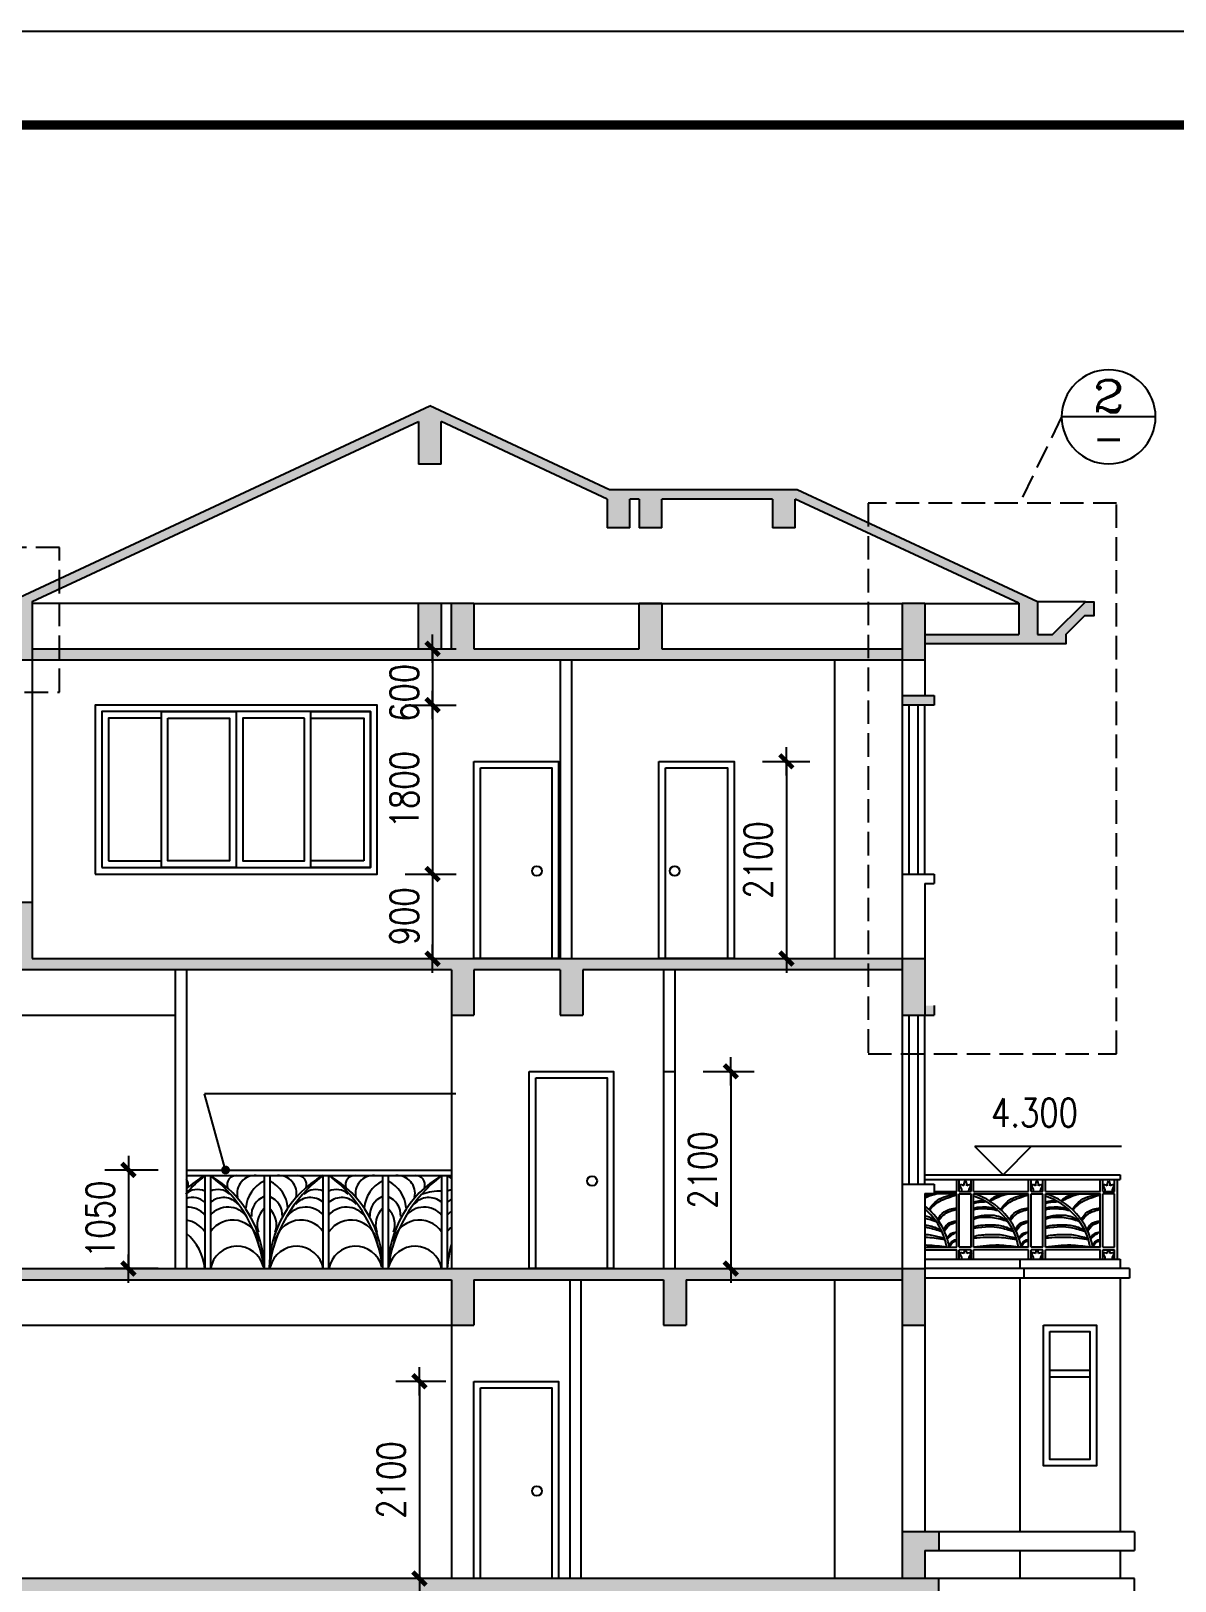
# Model space of a CAD drawing. Extents: x 12400 to 217743, y 90685 to 209848.
# Drawn here: x 128255 to 130690, y 188380 to 191681 of the extents above; entities that cross this region are included whole.
import ezdxf
from ezdxf.enums import TextEntityAlignment as Align

# ---------------------------------------------------------------- set-up
doc = ezdxf.new("R2010")
doc.units = 0
doc.header["$LTSCALE"] = 200
doc.linetypes.add('DASH', pattern=[0.35, 0.25, -0.1])
doc.layers.get('0').update_dxf_attribs({"linetype": 'CONTINUOUS'})
doc.layers.get('DEFPOINTS').update_dxf_attribs({"linetype": 'CONTINUOUS'})
for name, color, linetype in [('GROUND', 2, 'CONTINUOUS'), ('HATCH', 8, 'CONTINUOUS'), ('LM', 143, 'CONTINUOUS'), ('LM-8', 8, 'CONTINUOUS'), ('PUB_DIM', 3, 'CONTINUOUS'), ('PUB_TITLE', 143, 'CONTINUOUS'), ('TEXT', 7, 'CONTINUOUS'), ('WALL', 4, 'CONTINUOUS')]:
    doc.layers.add(name, color=color, linetype=linetype)
doc.styles.add('COMP', font='complex', dxfattribs={"bigfont": 'hztxt'})
doc.styles.add('DIM_FONT', font='SIMPLEX', dxfattribs={"width": 0.8})
doc.dimstyles.new('DIMN', dxfattribs={"dimtxt": 300, "dimasz": 1, "dimexe": 250, "dimexo": 300, "dimgap": 150, "dimtad": 1, "dimdec": 0, "dimzin": 0, "dimdsep": 46, "dimtxsty": 'DIM_FONT', "dimblk": '_DIMX', "dimblk1": '_DIMX', "dimblk2": '_DIMX', "dimcen": 2.5, "dimclrt": 7, "dimadec": 0, "dimazin": 0, "dimtfac": 1, "dimtdec": 0, "dimtix": 1, "dimtmove": 2, "dimatfit": 3, "dimldrblk": '_DIMX', "dimfxl": 0, "dimtolj": 1, "dimtzin": 0, "dimarcsym": 0})
doc.dimstyles.new('DIMN150', dxfattribs={"dimscale": 1.5, "dimtxt": 300, "dimasz": 1, "dimexe": 250, "dimexo": 0, "dimgap": 150, "dimtad": 1, "dimdec": 0, "dimzin": 0, "dimdsep": 46, "dimtxsty": 'DIM_FONT', "dimblk": '_DIMX', "dimblk1": '_DIMX', "dimblk2": '_DIMX', "dimsah": 1, "dimcen": 0, "dimclrt": 7, "dimadec": 0, "dimazin": 0, "dimtfac": 1, "dimtdec": 0, "dimtix": 1, "dimtmove": 2, "dimatfit": 3, "dimldrblk": '_DIMX', "dimfxl": 0, "dimtolj": 1, "dimtzin": 0, "dimarcsym": 0})

# ---------------------------------------------------------------- blocks, each defined once
blk = doc.blocks.new('_INDEX')
blk.add_line((-0.5, 0), (0.5, 0))
blk.add_circle((0, 0), 0.5)
at = {"style": 'COMP'}
for tag, width, p, p2 in [('1', 2.333333, (-0.17, 0.05), (0.17, 0.05)), ('-', 1.166667, (-0.17, -0.39), (0.17, -0.39))]:
    blk.add_attdef(tag, text='', height=0.34, dxfattribs=dict(at, width=width)).set_placement(p, p2, align=Align.FIT)
blk = doc.blocks.new('_DIMX')
blk.add_line((-150, 0), (150, 0))
at = {"const_width": 50}
blk.add_lwpolyline([(-70, -70), (70, 70)], dxfattribs=at)
blk = doc.blocks.new('*D2635')
at = {"color": 0, "linetype": 'ByBlock'}
for p, q in [((242021, 27669), (241491, 27669)), ((241741, 27668), (241741, 25570)), ((242021, 25569), (241491, 25569))]:
    blk.add_line(p, q, dxfattribs=at)
at = {"layer": 'DEFPOINTS', "color": 0, "linetype": 'ByBlock'}
for p in [(242321, 27669), (241741, 25569), (242321, 25569)]:
    blk.add_point(p, dxfattribs=at)
at = {"color": 0, "linetype": 'ByBlock'}
for p, rotation in [((241741, 27669), 90), ((241741, 25569), 270)]:
    blk.add_blockref('_DIMX', p, dxfattribs=dict(at, rotation=rotation))
at = {"color": 7, "linetype": 'ByBlock', "insert": (241441, 26619), "char_height": 300, "attachment_point": 5, "rotation": 90, "style": 'DIM_FONT'}
blk.add_mtext('\\A1;2100', dxfattribs=at)
blk = doc.blocks.new('*D2636')
at = {"color": 0, "linetype": 'ByBlock'}
for p, q in [((244761, 30969), (245305, 30969)), ((245055, 30968), (245055, 28870)), ((244761, 28869), (245305, 28869))]:
    blk.add_line(p, q, dxfattribs=at)
at = {"layer": 'DEFPOINTS', "color": 0, "linetype": 'ByBlock'}
for p in [(244461, 30969), (244461, 28869), (245055, 28869)]:
    blk.add_point(p, dxfattribs=at)
at = {"color": 0, "linetype": 'ByBlock'}
for p, rotation in [((245055, 30969), 90), ((245055, 28869), 270)]:
    blk.add_blockref('_DIMX', p, dxfattribs=dict(at, rotation=rotation))
at = {"color": 7, "linetype": 'ByBlock', "insert": (244755, 29919), "char_height": 300, "attachment_point": 5, "rotation": 90, "style": 'DIM_FONT'}
blk.add_mtext('\\A1;2100', dxfattribs=at)
blk = doc.blocks.new('*D2641')
at = {"color": 0, "linetype": 'ByBlock'}
for p, q in [((241591, 33069), (242131, 33069)), ((241881, 33070), (241881, 33071)), ((241881, 33069), (241881, 32169)), ((241591, 32169), (242131, 32169)), ((241881, 32168), (241881, 32167))]:
    blk.add_line(p, q, dxfattribs=at)
at = {"layer": 'DEFPOINTS', "color": 0, "linetype": 'ByBlock'}
for p in [(241291, 33069), (241291, 32169), (241881, 32169)]:
    blk.add_point(p, dxfattribs=at)
at = {"color": 0, "linetype": 'ByBlock'}
for p, rotation in [((241881, 33069), 270), ((241881, 32169), 90)]:
    blk.add_blockref('_DIMX', p, dxfattribs=dict(at, rotation=rotation))
at = {"color": 7, "linetype": 'ByBlock', "insert": (241581, 32619), "char_height": 300, "attachment_point": 5, "rotation": 90, "style": 'DIM_FONT'}
blk.add_mtext('\\A1;900', dxfattribs=at)
blk = doc.blocks.new('*D2640')
at = {"color": 0, "linetype": 'ByBlock'}
for p, q in [((241591, 34869), (242131, 34869)), ((241881, 34868), (241881, 33070)), ((241591, 33069), (242131, 33069))]:
    blk.add_line(p, q, dxfattribs=at)
at = {"layer": 'DEFPOINTS', "color": 0, "linetype": 'ByBlock'}
for p in [(241291, 34869), (241291, 33069), (241881, 33069)]:
    blk.add_point(p, dxfattribs=at)
at = {"color": 0, "linetype": 'ByBlock'}
for p, rotation in [((241881, 34869), 90), ((241881, 33069), 270)]:
    blk.add_blockref('_DIMX', p, dxfattribs=dict(at, rotation=rotation))
at = {"color": 7, "linetype": 'ByBlock', "insert": (241581, 33969), "char_height": 300, "attachment_point": 5, "rotation": 90, "style": 'DIM_FONT'}
blk.add_mtext('\\A1;1800', dxfattribs=at)
blk = doc.blocks.new('*D2637')
at = {"color": 0, "linetype": 'ByBlock'}
for p, q in [((238961, 29919), (238394, 29919)), ((238644, 29920), (238644, 29921)), ((238644, 29919), (238644, 28869)), ((238961, 28869), (238394, 28869)), ((238644, 28868), (238644, 28867))]:
    blk.add_line(p, q, dxfattribs=at)
at = {"layer": 'DEFPOINTS', "color": 0, "linetype": 'ByBlock'}
for p in [(239261, 29919), (238644, 28869), (239261, 28869)]:
    blk.add_point(p, dxfattribs=at)
at = {"color": 0, "linetype": 'ByBlock'}
for p, rotation in [((238644, 29919), 270), ((238644, 28869), 90)]:
    blk.add_blockref('_DIMX', p, dxfattribs=dict(at, rotation=rotation))
at = {"color": 7, "linetype": 'ByBlock', "insert": (238344, 29394), "char_height": 300, "attachment_point": 5, "rotation": 90, "style": 'DIM_FONT'}
blk.add_mtext('\\A1;1050', dxfattribs=at)
blk = doc.blocks.new('*D2639')
at = {"color": 0, "linetype": 'ByBlock'}
for p, q in [((241591, 35469), (242131, 35469)), ((241881, 35468), (241881, 34870)), ((241591, 34869), (242131, 34869))]:
    blk.add_line(p, q, dxfattribs=at)
at = {"layer": 'DEFPOINTS', "color": 0, "linetype": 'ByBlock'}
for p in [(241291, 35469), (241291, 34869), (241881, 34869)]:
    blk.add_point(p, dxfattribs=at)
at = {"color": 0, "linetype": 'ByBlock'}
for p, rotation in [((241881, 35469), 90), ((241881, 34869), 270)]:
    blk.add_blockref('_DIMX', p, dxfattribs=dict(at, rotation=rotation))
at = {"color": 7, "linetype": 'ByBlock', "insert": (241581, 34999), "char_height": 300, "attachment_point": 5, "rotation": 90, "style": 'DIM_FONT'}
blk.add_mtext('\\A1;600', dxfattribs=at)
blk = doc.blocks.new('*D2638')
at = {"color": 0, "linetype": 'ByBlock'}
for p, q in [((245391, 34269), (245897, 34269)), ((245647, 34268), (245647, 32170)), ((245391, 32169), (245897, 32169))]:
    blk.add_line(p, q, dxfattribs=at)
at = {"layer": 'DEFPOINTS', "color": 0, "linetype": 'ByBlock'}
for p in [(245091, 34269), (245091, 32169), (245647, 32169)]:
    blk.add_point(p, dxfattribs=at)
at = {"color": 0, "linetype": 'ByBlock'}
for p, rotation in [((245647, 34269), 90), ((245647, 32169), 270)]:
    blk.add_blockref('_DIMX', p, dxfattribs=dict(at, rotation=rotation))
at = {"color": 7, "linetype": 'ByBlock', "insert": (245347, 33219), "char_height": 300, "attachment_point": 5, "rotation": 90, "style": 'DIM_FONT'}
blk.add_mtext('\\A1;2100', dxfattribs=at)
blk = doc.blocks.new('TH')
for p, q in [((0, 710), (0, 835)), ((25, 710), (25, 835)), ((150, 710), (150, 835)), ((175, 710), (175, 835)), ((0, 125), (0, 685)), ((25, 710), (150, 710)), ((25, 685), (150, 685)), ((25, 125), (25, 685)), ((150, 125), (150, 685)), ((175, 710), (750, 710)), ((175, 685), (565, 685)), ((175, 685), (750, 685)), ((175, 125), (175, 685)), ((0, 0), (0, 100)), ((150, 125), (25, 125)), ((150, 100), (25, 100)), ((25, 0), (25, 100)), ((150, 0), (150, 100)), ((750, 125), (175, 125)), ((565, 125), (175, 125)), ((175, 0), (175, 100)), ((750, 100), (175, 100)), ((565, 100), (175, 100))]:
    blk.add_line(p, q)
for centre, radius, start, end in [((305, 743), 236, 157.1421, 173.6725), ((-130, 743), 236, 6.3275, 22.8579), ((41, 720), 57.4, 59.1062, 106.1105), ((-59, 702), 112, 4.3251, 41.3186), ((134, 720), 57.4, 73.8895, 120.8938), ((234, 702), 112, 138.6814, 175.6749), ((-33, 2), 714, 9.9017, 73.0283), ((-33, 2), 689, 10.2649, 72.3926), ((41, 10), 57.4, 59.1062, 106.1105), ((-59, -8), 112, 4.3251, 41.3186), ((169, 42), 100, 144.5085, 169.88), ((6, 42), 100, 10.12, 35.4915), ((134, 10), 57.4, 73.8895, 120.8938), ((234, -8), 112, 138.6814, 175.6749)]:
    blk.add_arc(centre, radius, start, end)
for points, knots in [([(339, 612), (366, 635), (407, 668), (458, 679), (488, 685)], [11.316943, 11.316943, 11.316943, 11.316943, 79.411531, 166.775768, 166.775768, 166.775768, 166.775768]), ([(344, 608), (364, 621), (424, 648), (485, 672), (526, 683), (536, 685)], [8.403903, 8.403903, 8.403903, 8.403903, 79.190626, 170.710652, 203.85402, 203.85402, 203.85402, 203.85402]), ([(455, 522), (485, 559), (558, 651), (673, 670), (750, 685)], [18.382361, 18.382361, 18.382361, 18.382361, 149.257436, 364.36972, 364.36972, 364.36972, 364.36972]), ([(460, 517), (490, 546), (568, 621), (681, 653), (750, 673)], [11.753988, 11.753988, 11.753988, 11.753988, 121.903235, 248.175263, 248.175263, 248.175263, 248.175263]), ([(298, 606), (230, 610), (207, 606), (186, 597), (175, 590)], [11.54051, 11.54051, 11.54051, 11.54051, 68.101495, 82.734987, 82.734987, 82.734987, 82.734987]), ([(311, 599), (282, 598), (213, 596), (184, 585), (175, 581)], [12.842203, 12.842203, 12.842203, 12.842203, 73.239021, 103.712336, 103.712336, 103.712336, 103.712336]), ([(422, 519), (372, 535), (328, 546), (230, 543), (197, 539), (175, 526)], [20.46358, 20.46358, 20.46358, 20.46358, 98.659831, 158.402876, 190.15021, 190.15021, 190.15021, 190.15021]), ([(435, 507), (401, 513), (350, 525), (243, 530), (197, 523), (175, 515)], [14.227381, 14.227381, 14.227381, 14.227381, 93.606029, 171.303801, 213.621379, 213.621379, 213.621379, 213.621379]), ([(550, 414), (568, 448), (616, 513), (696, 530), (750, 535)], [24.516136, 24.516136, 24.516136, 24.516136, 125.399949, 260.483794, 260.483794, 260.483794, 260.483794]), ([(557, 404), (580, 436), (618, 476), (689, 509), (732, 519), (750, 523)], [10.043055, 10.043055, 10.043055, 10.043055, 100.412782, 192.312138, 232.456968, 232.456968, 232.456968, 232.456968]), ([(519, 412), (465, 437), (421, 454), (320, 465), (202, 446), (175, 429)], [10.402189, 10.402189, 10.402189, 10.402189, 112.356432, 215.457104, 278.726643, 278.726643, 278.726643, 278.726643]), ([(532, 393), (474, 413), (391, 440), (237, 440), (186, 422), (175, 418)], [9.461171, 9.461171, 9.461171, 9.461171, 147.332663, 272.714736, 308.893502, 308.893502, 308.893502, 308.893502]), ([(582, 305), (520, 333), (434, 360), (322, 358), (204, 349), (175, 334)], [10.06018, 10.06018, 10.06018, 10.06018, 135.935988, 280.637583, 341.577987, 341.577987, 341.577987, 341.577987]), ([(591, 288), (542, 304), (426, 340), (305, 343), (175, 320)], [13.966972, 13.966972, 13.966972, 13.966972, 166.386698, 375.533597, 375.533597, 375.533597, 375.533597]), ([(611, 304), (622, 330), (649, 384), (712, 396), (750, 403)], [17.713745, 17.713745, 17.713745, 17.713745, 96.2191, 195.670393, 195.670393, 195.670393, 195.670393]), ([(617, 291), (631, 315), (663, 363), (718, 381), (750, 390)], [15.803995, 15.803995, 15.803995, 15.803995, 97.46221, 184.250808, 184.250808, 184.250808, 184.250808]), ([(619, 217), (568, 230), (482, 258), (349, 259), (215, 249), (175, 235)], [12.447391, 12.447391, 12.447391, 12.447391, 130.535251, 287.275388, 383.518027, 383.518027, 383.518027, 383.518027]), ([(645, 219), (658, 239), (684, 276), (728, 284), (750, 288)], [4.876858, 4.876858, 4.876858, 4.876858, 72.66447, 135.635774, 135.635774, 135.635774, 135.635774]), ([(647, 211), (662, 225), (693, 255), (730, 276), (750, 288)], [7.051475, 7.051475, 7.051475, 7.051475, 67.236273, 135.396703, 135.396703, 135.396703, 135.396703]), ([(667, 136), (671, 151), (690, 182), (716, 205), (750, 207)], [23.037268, 23.037268, 23.037268, 23.037268, 47.127246, 111.9889, 111.9889, 111.9889, 111.9889]), ([(670, 125), (679, 142), (698, 173), (733, 192), (750, 197)], [0, 0, 0, 0, 57.585157, 111.305637, 111.305637, 111.305637, 111.305637])]:
    blk.add_open_spline(points, degree=3, knots=knots)
for points in [[(624, 204), (442, 227), (175, 219)], [(644, 125), (440, 146), (175, 125)]]:
    blk.add_spline(points, degree=3)
blk = doc.blocks.new('PM')
at = {"layer": 'HATCH'}
h = blk.add_hatch(color=256, dxfattribs=at)
h.paths.add_polyline_path([(15863.6, 16228.5), (13951.8, 17122.1), (9481.8, 15038.1), (9481.8, 14688.1), (9481.8, 14418.1), (9721.8, 14418.1), (9721.8, 15039.5), (13831.8, 16955.9), (13831.8, 16501.3), (14071.8, 16501.3), (14071.8, 16955.7), (15841.5, 16128.5), (15841.5, 15824.9), (16081.5, 15824.9), (16081.5, 16128.5), (16181.8, 16128.5), (16181.8, 15824.9), (16421.8, 15824.9), (16421.8, 16128.5), (17601.5, 16128.5), (17601.5, 15824.9), (17841.5, 15824.9), (17841.5, 16128.5), (20227.8, 15018.1), (20221.8, 15018.1), (20221.8, 14688.1), (19221.8, 14688.1), (19221.8, 14588.1), (20721.7, 14588.1), (20721.7, 14688.1), (20921.7, 14888.1), (21021.8, 14888.1), (21021.8, 15038.1), (20930.3, 15038.1), (20580.3, 14688.1), (20421.8, 14688.1), (20421.8, 15038.1), (17863.6, 16228.5)])
h.paths.add_polyline_path([(9323.3, 14688.1), (8973.3, 15038.1), (8881.8, 15038.1), (8881.8, 14888.1), (8981.9, 14888.1), (9181.9, 14688.1), (9181.9, 14588.1), (9481.8, 14588.1), (9481.8, 14688.1)])
h = blk.add_hatch(color=256, dxfattribs=at)
h.paths.add_polyline_path([(9721.8, 14538.1), (9721.8, 14418.1), (18981.8, 14418.1), (18981.8, 14538.1), (16421.8, 14538.1), (16421.8, 15018.1), (16181.8, 15018.1), (16181.8, 14538.1), (14421.8, 14538.1), (14421.8, 15018.1), (14181.8, 15018.1), (14181.8, 14538.1), (14071.8, 14538.1), (14071.8, 15018.1), (13831.8, 15018.1), (13831.8, 14538.1)])
h.paths.add_polyline_path([(18981.8, 14418.1), (19221.8, 14418.1), (19221.8, 15018.1), (18981.8, 15018.1)])
for points in [[(19321.8, 13938.1), (19321.8, 14038.1), (18981.8, 14038.1), (18981.8, 13938.1)], [(19321.8, 10738.1), (18981.8, 10738.1), (18981.8, 10638.1), (19321.8, 10638.1)], [(18981.8, 7338.1), (19221.8, 7338.1), (19221.8, 7938.1), (18981.8, 7938.1)]]:
    blk.add_hatch(color=256, dxfattribs=at).paths.add_polyline_path(points)
h = blk.add_hatch(color=256, dxfattribs=at)
h.paths.add_polyline_path([(14181.8, 11118.1), (14181.8, 10638.1), (14421.8, 10638.1), (14421.8, 11118.1), (15341.8, 11118.1), (15341.8, 10638.1), (15581.8, 10638.1), (15581.8, 11118.1), (16441.8, 11118.1), (18981.8, 11118.1), (18981.8, 11238.1), (9721.8, 11238.1), (9721.8, 11838.1), (9481.8, 11838.1), (9481.8, 11238.1), (7543.2, 11238.1), (8801.5, 12496.3), (9481.8, 12496.3), (9481.8, 12596.3), (8760, 12596.3), (7401.8, 11238.1), (7401.8, 10888.1), (7243.3, 10888.1), (6893.3, 11238.1), (6801.8, 11238.1), (6801.8, 11088.1), (6901.9, 11088.1), (7101.9, 10888.1), (7101.9, 10738.1), (6801.8, 10738.1), (6801.8, 10638.1), (7591.8, 10638.1), (7591.8, 11118.1)])
h.paths.add_polyline_path([(18981.8, 10638.1), (19221.8, 10638.1), (19221.8, 11238.1), (18981.8, 11238.1)])
h = blk.add_hatch(color=256, dxfattribs=at)
h.paths.add_polyline_path([(7401.8, 7438.1), (6801.8, 7438.1), (6801.8, 7338.1), (7591.8, 7338.1), (7591.8, 7938.1), (7401.8, 7938.1)])
h.paths.add_polyline_path([(7401.8, 7938.1), (7591.8, 7938.1), (7591.8, 8438.1), (6801.8, 8438.1), (6801.8, 8338.1), (7401.8, 8338.1)])
h.paths.add_polyline_path([(14181.8, 7818.1), (14181.8, 7338.1), (14421.8, 7338.1), (14421.8, 7818.1), (16441.8, 7818.1), (16441.8, 7338.1), (16681.8, 7338.1), (16681.8, 7818.1), (18981.8, 7818.1), (18981.8, 7938.1), (7591.8, 7938.1), (7591.8, 7818.1)])
h = blk.add_hatch(color=256, dxfattribs=at)
h.paths.add_polyline_path([(19371.8, 4438.1), (19371.8, 4638.1), (6651.8, 4638.1), (6651.8, 4438.1)])
h.paths.add_polyline_path([(18981.8, 4638.1), (19221.8, 4638.1), (19221.8, 4938.1), (19371.8, 4938.1), (19371.8, 5138.1), (18981.8, 5138.1)])
h.paths.add_polyline_path([(6991.8, 5138.1), (6651.8, 5138.1), (6651.8, 4938.1), (6801.8, 4938.1), (6801.8, 4638.1), (6991.8, 4638.1)])
for p, q in [((14181.8, 15018.1), (9721.8, 15018.1)), ((14421.8, 15018.1), (18981.8, 15018.1)), ((19221.8, 15018.1), (20221.8, 15018.1)), ((20930.3, 15038.1), (20421.8, 15038.1)), ((18981.8, 13938.1), (18981.8, 12138.1)), ((19051.8, 13938.1), (19051.8, 12138.1)), ((19151.8, 12138.1), (19151.8, 13938.1)), ((19221.8, 12138.1), (19221.8, 13938.1)), ((7591.8, 10638.1), (11241.8, 10638.1)), ((14181.8, 10638.1), (14181.8, 7938.1)), ((18981.8, 10638.1), (18981.8, 8838.1)), ((19051.8, 10638.1), (19051.8, 8838.1)), ((19151.8, 8838.1), (19151.8, 10638.1)), ((19221.8, 8838.1), (19221.8, 10638.1)), ((16441.8, 10038.1), (16441.8, 7938.1)), ((16561.8, 10038.1), (16561.8, 7938.1)), ((19221.8, 8938.1), (21301.4, 8938.1)), ((21301.4, 8938.1), (21301.4, 8888.1)), ((19221.8, 8888.1), (21301.4, 8888.1)), ((19221.8, 8038.1), (21301.8, 8038.1)), ((21401.1, 7938.1), (19221.8, 7938.1)), ((20231.5, 8038.1), (20231.5, 7938.1)), ((20275.4, 7938.1), (20275.4, 7838.1)), ((21301.8, 8038.1), (21301.8, 7938.1)), ((21401.1, 7938.1), (21401.1, 7838.1)), ((21401.1, 7838.1), (19221.8, 7838.1)), ((20231.5, 7838.1), (20231.5, 5138.1)), ((21301.8, 7838.1), (21301.8, 5138.1)), ((8721.8, 7338.1), (14181.8, 7338.1)), ((14181.8, 7338.1), (14181.8, 4638.1)), ((21451.8, 5138.1), (19371.8, 5138.1)), ((21451.8, 5138.1), (21451.8, 4938.1)), ((19371.8, 4938.1), (21451.8, 4938.1)), ((20231.5, 4938.1), (20231.5, 4638.1)), ((21301.8, 4938.1), (21301.8, 4638.1)), ((21451.8, 4638.1), (19371.8, 4638.1)), ((21451.8, 4438.1), (21451.8, 4638.1))]:
    blk.add_line(p, q)
for points in [[(14421.8, 13338.1), (15321.8, 13338.1), (15321.8, 11238.1), (14421.8, 11238.1)], [(16391.8, 13338.1), (17191.8, 13338.1), (17191.8, 11238.1), (16391.8, 11238.1)], [(15009.6, 10038.1), (15909.6, 10038.1), (15909.6, 7938.1), (15009.6, 7938.1)], [(14421.8, 6738.1), (15321.8, 6738.1), (15321.8, 4638.1), (14421.8, 4638.1)]]:
    blk.add_lwpolyline(points, close=True)
for centre, start, end in [((11897.2, 8928.1), 266.96269, 273.03727), ((12539.4, 8928.1), 266.96273, 273.03731), ((13157.2, 8928.1), 266.96269, 273.03727), ((13799.4, 8928.1), 266.96273, 273.03731)]:
    blk.add_arc(centre, 0.00000000604, start, end)
at = {"layer": 'GROUND'}
for p, q in [((9481.8, 15038.1), (13951.8, 17122.1)), ((15863.6, 16228.5), (13951.8, 17122.1)), ((9721.8, 15039.5), (13831.8, 16955.9)), ((13831.8, 16955.9), (13831.8, 16501.3)), ((15841.5, 16128.5), (14071.8, 16955.7)), ((14071.8, 16501.3), (14071.8, 16955.7)), ((14071.8, 16501.3), (13831.8, 16501.3)), ((17863.6, 16228.5), (15863.6, 16228.5)), ((20421.8, 15038.1), (17863.6, 16228.5)), ((15841.5, 16128.5), (15841.5, 15824.9)), ((16081.5, 15824.9), (16081.5, 16128.5)), ((16181.8, 16128.5), (16081.5, 16128.5)), ((16181.8, 16128.5), (16181.8, 15824.9)), ((17601.5, 16128.5), (16421.8, 16128.5)), ((16421.8, 15824.9), (16421.8, 16128.5)), ((17601.5, 16128.5), (17601.5, 15824.9)), ((20221.8, 15020.9), (17841.5, 16128.5)), ((17841.5, 15824.9), (17841.5, 16128.5)), ((16081.5, 15824.9), (15841.5, 15824.9)), ((16421.8, 15824.9), (16181.8, 15824.9)), ((17841.5, 15824.9), (17601.5, 15824.9)), ((14071.8, 15018.1), (13831.8, 15018.1)), ((13831.8, 14538.1), (13831.8, 15018.1)), ((14071.8, 15018.1), (14071.8, 14538.1)), ((14421.8, 15018.1), (14181.8, 15018.1)), ((14181.8, 14538.1), (14181.8, 15018.1)), ((14421.8, 15018.1), (14421.8, 14538.1)), ((16421.8, 15018.1), (16181.8, 15018.1)), ((16181.8, 14538.1), (16181.8, 15018.1)), ((16421.8, 15018.1), (16421.8, 14538.1)), ((19221.8, 15018.1), (18981.8, 15018.1)), ((20221.8, 15020.9), (20221.8, 14688.1)), ((20421.8, 15038.1), (20421.8, 14688.1)), ((19221.8, 14688.1), (20221.8, 14688.1)), ((9721.8, 14538.1), (13831.8, 14538.1)), ((14071.8, 14538.1), (14181.8, 14538.1)), ((14421.8, 14538.1), (16181.8, 14538.1)), ((16421.8, 14538.1), (18981.8, 14538.1)), ((9481.8, 14418.1), (19221.8, 14418.1)), ((9481.8, 11838.1), (9721.8, 11838.1)), ((9721.8, 11238.1), (19221.8, 11238.1)), ((14181.8, 11118.1), (7591.8, 11118.1)), ((14181.8, 11118.1), (14181.8, 10638.1)), ((15341.8, 11118.1), (14421.8, 11118.1)), ((14421.8, 11118.1), (14421.8, 10638.1)), ((15341.8, 11118.1), (15341.8, 10638.1)), ((18981.8, 11118.1), (15581.8, 11118.1)), ((15581.8, 11118.1), (15581.8, 10638.1)), ((14181.8, 10638.1), (14421.8, 10638.1)), ((15341.8, 10638.1), (15581.8, 10638.1)), ((18981.8, 10638.1), (19321.8, 10638.1)), ((16441.8, 10038.1), (16561.8, 10038.1)), ((7401.8, 7938.1), (19221.8, 7938.1)), ((7591.8, 7818.1), (14181.8, 7818.1)), ((14181.8, 7818.1), (14181.8, 7338.1)), ((14421.8, 7818.1), (14421.8, 7338.1)), ((14421.8, 7818.1), (16441.8, 7818.1)), ((16441.8, 7818.1), (16441.8, 7338.1)), ((16681.8, 7818.1), (18981.8, 7818.1)), ((16681.8, 7818.1), (16681.8, 7338.1)), ((14181.8, 7338.1), (14421.8, 7338.1)), ((16441.8, 7338.1), (16681.8, 7338.1)), ((18981.8, 7338.1), (19221.8, 7338.1)), ((18981.8, 5138.1), (18981.8, 4638.1)), ((19371.8, 5138.1), (18981.8, 5138.1)), ((19371.8, 5138.1), (19371.8, 4938.1)), ((19221.8, 4938.1), (19221.8, 4638.1)), ((19221.8, 4938.1), (19371.8, 4938.1))]:
    blk.add_line(p, q, dxfattribs=at)
blk.add_lwpolyline([(20421.7, 14688.1), (20580.3, 14688.1), (20930.3, 15038.1), (21021.8, 15038.1), (21021.8, 14888.1), (20921.7, 14888.1), (20721.7, 14688.1), (20721.7, 14588.1), (19221.8, 14588.1)], dxfattribs=at)
blk.add_lwpolyline([(6651.8, 4438.1), (19371.8, 4438.1), (19371.8, 4638.1), (6651.8, 4638.1)], close=True, dxfattribs=at)
at = {"layer": 'LM'}
for points in [[(10391.8, 12138.1), (13391.8, 12138.1), (13391.8, 13938.1), (10391.8, 13938.1)], [(20483.8, 7338.1), (21049.5, 7338.1), (21049.5, 5838.1), (20483.8, 5838.1)]]:
    blk.add_lwpolyline(points, close=True, dxfattribs=at)
at = {"layer": 'LM-8'}
for p, q in [((18261.8, 14418.1), (18261.8, 11238.1)), ((11361.8, 8988.1), (14181.8, 8988.1)), ((11361.8, 8928.1), (14181.8, 8928.1)), ((11558.3, 8928.1), (11558.3, 7938.1)), ((11618.3, 8928.1), (11618.3, 7938.1)), ((12188.3, 8928.1), (12188.3, 7938.1)), ((12248.3, 8928.1), (12248.3, 7938.1)), ((12818.3, 7938.1), (12818.3, 8928.1)), ((12878.3, 7938.1), (12878.3, 8928.1)), ((13448.3, 8928.1), (13448.3, 7938.1)), ((13508.3, 8928.1), (13508.3, 7938.1)), ((14078.3, 8928.1), (14078.3, 7938.1)), ((14138.3, 8928.1), (14138.3, 7938.1)), ((19321.8, 8760.9), (19563.7, 8760.9)), ((21089.2, 8760.9), (21089.2, 8888.1)), ((21114.6, 8760.9), (21114.6, 8888.1)), ((21114.6, 8760.9), (21241.9, 8760.9)), ((21241.9, 8760.9), (21241.9, 8888.1)), ((21267.3, 8888.1), (21267.3, 8038.1)), ((19563.7, 8735.4), (19221.8, 8735.4)), ((21089.2, 8165.3), (21089.2, 8735.4)), ((21114.6, 8165.3), (21114.6, 8735.4)), ((21241.9, 8735.4), (21114.6, 8735.4)), ((21241.9, 8165.3), (21241.9, 8735.4)), ((19221.8, 8165.3), (19563.7, 8165.3)), ((19221.8, 8139.9), (19563.7, 8139.9)), ((21089.2, 8038.1), (21089.2, 8139.9)), ((21114.6, 8165.3), (21241.9, 8165.3)), ((21114.6, 8139.9), (21241.9, 8139.9)), ((21114.6, 8038.1), (21114.6, 8139.9)), ((21241.9, 8038.1), (21241.9, 8139.9)), ((18261.8, 7818.1), (18261.8, 4638.1)), ((20553.8, 6858.1), (20979.5, 6858.1)), ((20553.8, 6788.1), (20979.5, 6788.1))]:
    blk.add_line(p, q, dxfattribs=at)
for points in [[(10461.8, 12208.1), (11095.9, 12208.1), (11095.9, 13868.1), (10461.8, 13868.1)], [(10461.8, 12208.1), (13321.8, 12208.1), (13321.8, 13868.1), (10461.8, 13868.1)], [(11095.9, 13868.1), (11891.8, 13868.1), (11891.8, 12208.1), (11095.9, 12208.1)], [(12687.8, 13868.1), (11891.8, 13868.1), (11891.8, 12208.1), (12687.8, 12208.1)], [(13321.8, 12208.1), (12687.8, 12208.1), (12687.8, 13868.1), (13321.8, 13868.1)], [(10531.8, 12278.1), (11095.9, 12278.1), (11095.9, 13798.1), (10531.8, 13798.1)], [(11165.9, 13798.1), (11821.8, 13798.1), (11821.8, 12278.1), (11165.9, 12278.1)], [(12617.8, 13798.1), (11961.8, 13798.1), (11961.8, 12278.1), (12617.8, 12278.1)], [(13251.8, 12278.1), (12687.8, 12278.1), (12687.8, 13798.1), (13251.8, 13798.1)], [(14491.8, 13268.1), (15251.8, 13268.1), (15251.8, 11238.1), (14491.8, 11238.1)], [(16461.8, 13268.1), (17121.8, 13268.1), (17121.8, 11238.1), (16461.8, 11238.1)], [(15079.6, 9968.1), (15839.6, 9968.1), (15839.6, 7938.1), (15079.6, 7938.1)], [(20553.8, 7268.1), (20979.5, 7268.1), (20979.5, 5908.1), (20553.8, 5908.1)], [(14491.8, 6668.1), (15251.8, 6668.1), (15251.8, 4638.1), (14491.8, 4638.1)]]:
    blk.add_lwpolyline(points, close=True, dxfattribs=at)
for centre in [(15092.5, 12171.7), (16559.8, 12171.7), (15680.3, 8871.7), (15092.5, 5571.7)]:
    blk.add_circle(centre, 52.1, dxfattribs=at)
for centre, radius, start, end in [((12116, 7936.2), 1137.9, 119.34971, 131.51305), ((12675.9, 7556.3), 1769.4, 129.17056, 137.95877), ((11037, 7934.3), 1151.3, 0.18777, 59.67526), ((10735.1, 7760.5), 1464, 6.96751, 52.89552), ((11892, 8831.6), 96.6, 86.96271, 198.69254), ((12090.2, 8739.7), 189, 85.64947, 192.77841), ((13393.7, 7934.3), 1151.3, 120.32474, 179.81223), ((13695.6, 7760.5), 1464, 127.10448, 173.03249), ((12346.3, 8739.7), 189, 347.22159, 94.35053), ((12544.5, 8831.6), 96.6, 341.30746, 93.03729), ((12302.8, 7934.3), 1151.3, 0.18777, 59.67526), ((12000.9, 7760.5), 1464, 6.96751, 52.89552), ((13152, 8831.6), 96.6, 86.96271, 198.69254), ((13350.2, 8739.7), 189, 85.64947, 192.77841), ((14659.6, 7934.3), 1151.3, 120.32474, 179.81223), ((14961.5, 7760.5), 1464, 127.10448, 173.03249), ((13606.3, 8739.7), 189, 347.22159, 94.35053), ((13804.5, 8831.6), 96.6, 341.30746, 93.03729), ((13580.5, 7936.2), 1137.9, 58.10263, 60.65029), ((11479.4, 8593.3), 187.3, 65.08322, 132.22123), ((11284.5, 8831.6), 96.6, 341.30746, 36.8458), ((12438.5, 9659.4), 1366.1, 217.9901, 218.94743), ((11697.2, 8593.3), 187.3, 47.77877, 114.91678), ((12338.1, 8561.1), 343.5, 115.86335, 176.02365), ((12098.4, 8561.1), 343.5, 3.97635, 64.13665), ((12739.4, 8593.3), 187.3, 65.08322, 132.22123), ((12957.2, 8593.3), 187.3, 47.77877, 114.91678), ((13598.1, 8561.1), 343.5, 115.86335, 176.02365), ((13358.4, 8561.1), 343.5, 3.97635, 64.13665), ((14063.7, 8170.2), 593.1, 88.59543, 108.70901), ((14217.2, 8593.3), 187.3, 100.88552, 114.91678), ((21130.9, 8771.1), 58.4, 59.10619, 106.11048), ((21029.3, 8752.3), 113.6, 4.32513, 41.31857), ((21399.6, 8794.8), 240.2, 157.14205, 173.67254), ((20957, 8794.8), 240.2, 6.32746, 22.85795), ((21225.7, 8771.1), 58.4, 73.88952, 120.89381), ((21327.2, 8752.3), 113.6, 138.68143, 175.67487), ((11422, 8486.4), 208.6, 49.19429, 106.75426), ((11372.3, 8348.1), 245.3, 40.70129, 92.45233), ((11754.6, 8486.4), 208.6, 40.53017, 130.80571), ((11804.2, 8348.1), 245.3, 37.13294, 139.29871), ((12267.9, 8505.4), 214.9, 111.76166, 183.5537), ((12168.6, 8505.4), 214.9, 356.4463, 68.23834), ((12632.3, 8348.1), 245.3, 40.70129, 142.86706), ((12682, 8486.4), 208.6, 49.19429, 139.46983), ((13014.6, 8486.4), 208.6, 40.53017, 130.80571), ((13064.2, 8348.1), 245.3, 37.13294, 139.29871), ((13527.9, 8505.4), 214.9, 111.76166, 183.5537), ((13428.6, 8505.4), 214.9, 356.4463, 68.23834), ((13892.3, 8348.1), 245.3, 40.70129, 142.86706), ((13942, 8486.4), 208.6, 49.19429, 139.46983), ((14274.6, 8486.4), 208.6, 116.41035, 130.80571), ((18766.2, 8040.4), 726.7, 9.9017, 51.17342), ((11322.5, 8171.9), 283.8, 33.82204, 82.03852), ((11854.1, 8171.9), 283.8, 10.16045, 146.17796), ((12352.3, 8406.2), 236.7, 133.87256, 199.82578), ((12084.2, 8406.2), 236.7, 340.17422, 46.12744), ((12582.5, 8171.9), 283.8, 33.82204, 169.83955), ((13114.1, 8171.9), 283.8, 10.16045, 146.17796), ((13612.3, 8406.2), 236.7, 133.87256, 199.82578), ((13344.2, 8406.2), 236.7, 340.17422, 46.12744), ((13842.5, 8171.9), 283.8, 33.82204, 169.83955), ((14324.2, 8348.1), 245.3, 125.49521, 139.29871), ((18766.2, 8040.4), 701.2, 10.26489, 49.47953), ((11002.4, 7885.5), 558.4, 5.40548, 49.93202), ((14374.1, 8171.9), 283.8, 132.63783, 146.17796), ((11902.3, 7888.1), 288.4, 13.74524, 170.00467), ((12534.3, 7888.1), 288.4, 9.99533, 166.25476), ((13162.3, 7888.1), 288.4, 13.74524, 170.00467), ((13794.3, 7888.1), 288.4, 9.99533, 166.25476), ((15564.4, 7831.7), 1430.1, 165.1916, 175.73339), ((21130.9, 8048.4), 58.4, 59.10619, 106.11048), ((21029.3, 8029.5), 113.6, 4.32513, 41.31857), ((21261.5, 8080.6), 102.2, 144.50847, 169.87998), ((21095.1, 8080.6), 102.2, 10.12002, 35.49153), ((21225.7, 8048.4), 58.4, 73.88952, 120.89381), ((21327.2, 8029.5), 113.6, 138.68143, 175.67487)]:
    blk.add_arc(centre, radius, start, end, dxfattribs=at)
for points, knots in [([(19221.8, 8692.7), (19222, 8692.8), (19254.4, 8706.8), (19294.3, 8722.5), (19335.3, 8732.9), (19346.2, 8735.4)], [78.5444257, 78.5444257, 78.5444257, 78.5444257, 79.1906256, 170.7106518, 203.8540202, 203.8540202, 203.8540202, 203.8540202]), ([(19263.3, 8569.8), (19294.3, 8606.9), (19368.7, 8701.2), (19485.7, 8720.3), (19563.7, 8735.4)], [18.3823607, 18.3823607, 18.3823607, 18.3823607, 149.2574357, 364.3697196, 364.3697196, 364.3697196, 364.3697196]), ([(19268.4, 8564.6), (19299.2, 8593.9), (19378.9, 8670.5), (19493.5, 8703), (19563.7, 8723.3)], [11.7539884, 11.7539884, 11.7539884, 11.7539884, 121.9032348, 248.1752625, 248.1752625, 248.1752625, 248.1752625]), ([(19359.8, 8459.6), (19377.9, 8494), (19426.9, 8560.5), (19509, 8578), (19563.7, 8582.6)], [24.5161364, 24.5161364, 24.5161364, 24.5161364, 125.3999489, 260.4837936, 260.4837936, 260.4837936, 260.4837936]), ([(19367, 8449.2), (19391.1, 8482.3), (19429.5, 8522.9), (19501.3, 8556.4), (19545.8, 8566.8), (19563.7, 8570.1)], [10.0430548, 10.0430548, 10.0430548, 10.0430548, 100.4127815, 192.3121381, 232.4569683, 232.4569683, 232.4569683, 232.4569683]), ([(19421.9, 8347.9), (19433.1, 8373.9), (19461.4, 8429.2), (19524.8, 8440.9), (19563.7, 8448)], [17.7137448, 17.7137448, 17.7137448, 17.7137448, 96.2190997, 195.6703927, 195.6703927, 195.6703927, 195.6703927]), ([(19428, 8334.6), (19442.9, 8359.1), (19475.6, 8407.3), (19531.3, 8425.8), (19563.7, 8435.4)], [15.8039954, 15.8039954, 15.8039954, 15.8039954, 97.4622101, 184.2508075, 184.2508075, 184.2508075, 184.2508075]), ([(19393.1, 8349), (19329.8, 8376.8), (19280.9, 8392.4), (19230.3, 8398.8), (19221.8, 8399.6)], [10.0601797, 10.0601797, 10.0601797, 10.0601797, 135.9359879, 160.639777, 160.639777, 160.639777, 160.639777]), ([(19401.4, 8331.5), (19351.8, 8347.6), (19292.5, 8366.1), (19231.9, 8375.9), (19221.8, 8377.2)], [13.9669721, 13.9669721, 13.9669721, 13.9669721, 166.3866978, 195.8857314, 195.8857314, 195.8857314, 195.8857314]), ([(19430.3, 8259.4), (19378, 8271.9), (19317.1, 8291.8), (19249.9, 8298.3), (19221.8, 8299.3)], [12.4473911, 12.4473911, 12.4473911, 12.4473911, 130.5352507, 204.0721722, 204.0721722, 204.0721722, 204.0721722]), ([(19435.5, 8245.5), (19373.8, 8255.5), (19302.8, 8267.1), (19231.3, 8270.7), (19221.8, 8271)], [0, 0, 0, 0, 183.4506754, 211.5365477, 211.5365477, 211.5365477, 211.5365477]), ([(19456.7, 8260.7), (19470, 8280.9), (19496.2, 8318.9), (19541.7, 8327), (19563.7, 8330.9)], [4.8768577, 4.8768577, 4.8768577, 4.8768577, 72.6644699, 135.6357738, 135.6357738, 135.6357738, 135.6357738]), ([(19459.2, 8253.2), (19473.9, 8267.5), (19505.6, 8297.5), (19543.5, 8319.3), (19563.7, 8330.9)], [7.0514753, 7.0514753, 7.0514753, 7.0514753, 67.2362725, 135.3967029, 135.3967029, 135.3967029, 135.3967029]), ([(19456.1, 8165.3), (19386.8, 8175), (19308.8, 8185.9), (19230.6, 8186.5), (19221.8, 8186.5)], [0, 0, 0, 0, 205.1981132, 231.2746349, 231.2746349, 231.2746349, 231.2746349]), ([(19479.7, 8176.9), (19483, 8191.4), (19502.9, 8223.2), (19528.8, 8246.4), (19563.7, 8249.3)], [23.0372681, 23.0372681, 23.0372681, 23.0372681, 47.127246, 111.9889005, 111.9889005, 111.9889005, 111.9889005]), ([(19482.1, 8165.3), (19491.7, 8183.1), (19510.8, 8214.7), (19546.4, 8233.3), (19563.7, 8239)], [0, 0, 0, 0, 57.5851571, 111.305637, 111.305637, 111.305637, 111.305637])]:
    blk.add_open_spline(points, degree=3, knots=knots, dxfattribs=at)
for points in [[(19221.8, 8714.6), (19245.1, 8724.7), (19270.8, 8730), (19296.5, 8735.4)], [(19230.3, 8566.1), (19227.4, 8567), (19224.6, 8567.9), (19221.8, 8568.8)], [(19243.3, 8554.3), (19235.8, 8555.7), (19228.7, 8557.1), (19221.8, 8558.4)], [(19328.6, 8457.2), (19274.5, 8482.4), (19251.8, 8491.4), (19221.8, 8498)], [(19342, 8437.8), (19297.9, 8453.3), (19261.8, 8465.3), (19221.8, 8473.3)]]:
    blk.add_open_spline(points, degree=3, dxfattribs=at)
at = {"layer": 'PUB_DIM'}
for p, q in [((21313.9, 9238.1), (19753.9, 9238.1)), ((20053.9, 8938.1), (19753.9, 9238.1)), ((20353.9, 9238.1), (20053.9, 8938.1))]:
    blk.add_line(p, q, dxfattribs=at)
at = {"layer": 'WALL'}
for p, q in [((9721.8, 15039.5), (9721.8, 11238.1)), ((18981.8, 15018.1), (18981.8, 13938.1)), ((19221.8, 15018.1), (19221.8, 14038.1)), ((15341.8, 14418.1), (15341.8, 11238.1)), ((15461.8, 14418.1), (15461.8, 11238.1)), ((18981.8, 14038.1), (19321.8, 14038.1)), ((19321.8, 14038.1), (19321.8, 13938.1)), ((19321.8, 13938.1), (18981.8, 13938.1)), ((18981.8, 12138.1), (18981.8, 10638.1)), ((18981.8, 12138.1), (19321.8, 12138.1)), ((19321.8, 12138.1), (19321.8, 12038.1)), ((19221.8, 12038.1), (19321.8, 12038.1)), ((19221.8, 12038.1), (19221.8, 10638.1)), ((11241.8, 11118.1), (11241.8, 7938.1)), ((11361.8, 11118.1), (11361.8, 7938.1)), ((16441.8, 11118.1), (16441.8, 10038.1)), ((16561.8, 11118.1), (16561.8, 10038.1)), ((19321.8, 10738.1), (19321.8, 10638.1)), ((18981.8, 8838.1), (18981.8, 5138.1)), ((18981.8, 8838.1), (19321.8, 8838.1)), ((19321.8, 8838.1), (19321.8, 8738.1)), ((19221.8, 8738.1), (19221.8, 5138.1)), ((19221.8, 8738.1), (19321.8, 8738.1)), ((15441.8, 7818.1), (15441.8, 4638.1)), ((15561.8, 7818.1), (15561.8, 4638.1))]:
    blk.add_line(p, q, dxfattribs=at)
at = {"layer": 'LM-8', "xscale": 1.017964071856216, "yscale": 1.017964071856216, "zscale": 1.017964071856216}
for p in [(19563.2, 8038.1), (20326.2, 8038.1)]:
    blk.add_blockref('TH', p, dxfattribs=at)
at = {"layer": 'PUB_DIM', "style": 'DIM_FONT', "width": 0.8}
blk.add_text('4.300', height=300, dxfattribs=at).set_placement((20851.9, 9448.1), align=Align.RIGHT)
at = {"layer": 'PUB_DIM'}
dim = blk.add_linear_dim(base=(13981.6, 13938.1), p1=(13391.8, 14538.1), p2=(13391.8, 13938.1), angle=90, dimstyle='DIMN', dxfattribs=at)
dim.commit()
dim.dimension.update_dxf_attribs({"geometry": '*D2639', "text_midpoint": (13681.6, 14067.8), "dimtype": 128, "insert": (-227899, -20930.9)})
for base, p1, p2, picture, middle in [((13981.6, 12138.1), (13391.8, 13938.1), (13391.8, 12138.1), '*D2640', (13681.6, 13038.1)), ((17748.4, 11238.1), (17191.8, 13338.1), (17191.8, 11238.1), '*D2638', (17448.4, 12288.1)), ((13981.6, 11238.1), (13391.8, 12138.1), (13391.8, 11238.1), '*D2641', (13681.6, 11688.1)), ((17156.1, 7938.1), (16561.8, 10038.1), (16561.8, 7938.1), '*D2636', (16856.1, 8988.1)), ((10745.2, 7938.1), (11361.8, 8988.1), (11361.8, 7938.1), '*D2637', (10445.2, 8463.1)), ((13842.2, 4638.1), (14421.8, 6738.1), (14421.8, 4638.1), '*D2635', (13542.2, 5688.1))]:
    dim = blk.add_linear_dim(base=base, p1=p1, p2=p2, angle=90, dimstyle='DIMN', dxfattribs=at)
    dim.commit()
    dim.dimension.update_dxf_attribs({"geometry": picture, "text_midpoint": middle, "insert": (-227899, -20930.9)})

msp = doc.modelspace()

# ---------------------------------------------------------------- linework, layer by layer
at = {"layer": 'PUB_DIM', "linetype": 'DASH'}
msp.add_line((130449.016, 190859.119, 0), (130359.199, 190675.264), dxfattribs=at)
for points in [[(130036.884, 189502.681), (130565.884, 189502.681), (130565.884, 190675.264), (130036.884, 190675.264)], [(128031.431, 190273.22), (128315.392, 190273.22), (128315.392, 190580.676), (128031.431, 190580.676)]]:
    msp.add_lwpolyline(points, close=True, dxfattribs=at)
at = {"layer": 'PUB_TITLE'}
msp.add_lwpolyline([(132384.746, 179800.554), (115564.746, 179800.554), (115564.746, 191680.554), (132384.746, 191680.554)], close=True, dxfattribs=at)
at = {"layer": 'PUB_TITLE', "const_width": 20}
msp.add_lwpolyline([(132184.746, 180000.554), (132184.746, 191480.554), (116064.746, 191480.554), (116064.746, 180000.554)], close=True, dxfattribs=at)
at = {"layer": 'TEXT'}
msp.add_line((129159.591, 189417.795), (128624.163, 189417.795), dxfattribs=at)

# ---------------------------------------------------------------- block references
at = {"xscale": 0.2, "yscale": 0.2, "zscale": 0.2}
msp.add_blockref('PM', (126313.458, 187457.869), dxfattribs=at)
at = {"layer": 'PUB_DIM'}
ref = msp.add_blockref('_INDEX', (130549.016, 190859.119, 0), dxfattribs=dict(at, xscale=-200.0000000000001, yscale=200.0000000000001, zscale=200.0000000000001))
ref.add_attrib('1', '2', dxfattribs={"layer": '0', "height": 68, "style": 'COMP', "width": 1.5}).set_placement((130515.016, 190869.119, 0), (130583.016, 190869.119, 0), align=Align.FIT)
ref.add_attrib('-', '-', dxfattribs={"layer": '0', "height": 68, "style": 'COMP', "width": 1.166667}).set_placement((130515.016, 190781.119, 0), (130583.016, 190781.119, 0), align=Align.FIT)

# ---------------------------------------------------------------- leaders
at = {"layer": 'TEXT'}
msp.add_leader([(128669.101, 189255.49), (128624.163, 189417.795)], dimstyle='DIMN150', override={"dimasz": 50, "dimldrblk": 'DOTSMALL'}, dxfattribs=at)

doc.saveas('drawing.dxf')
